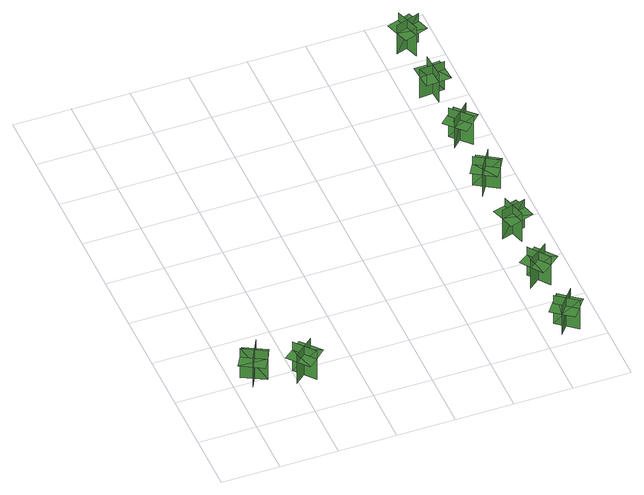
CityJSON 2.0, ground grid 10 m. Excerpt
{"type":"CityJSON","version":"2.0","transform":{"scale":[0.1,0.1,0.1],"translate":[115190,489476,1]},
"CityObjects":{
"tree1":{"type":"SolitaryVegetationObject","geometry":[{"type":"MultiSurface","lod":"1","boundaries":[[[0,1,2]],[[0,2,3]],[[4,5,6]],[[4,6,7]],[[8,9,10]],[[8,10,11]],[[8,11,12]],[[8,12,13]]]}]},
"tree2":{"type":"SolitaryVegetationObject","geometry":[{"type":"MultiSurface","lod":"1","boundaries":[[[14,15,16]],[[14,16,17]],[[18,19,20]],[[18,20,21]],[[22,23,24]],[[22,24,25]],[[22,25,26]],[[22,26,27]]]}]},
"tree3":{"type":"SolitaryVegetationObject","geometry":[{"type":"MultiSurface","lod":"1","boundaries":[[[28,29,30]],[[28,30,31]],[[32,33,34]],[[32,34,35]],[[36,37,38]],[[36,38,39]],[[36,39,40]],[[36,40,41]]]}]},
"tree4":{"type":"SolitaryVegetationObject","geometry":[{"type":"MultiSurface","lod":"1","boundaries":[[[42,43,44]],[[42,44,45]],[[46,47,48]],[[46,48,49]],[[50,51,52]],[[50,52,53]],[[50,53,54]],[[50,54,55]]]}]},
"tree5":{"type":"SolitaryVegetationObject","geometry":[{"type":"MultiSurface","lod":"1","boundaries":[[[56,57,58]],[[56,58,59]],[[60,61,62]],[[60,62,63]],[[64,65,66]],[[64,66,67]],[[64,67,68]],[[64,68,69]]]}]},
"tree6":{"type":"SolitaryVegetationObject","geometry":[{"type":"MultiSurface","lod":"1","boundaries":[[[70,71,72]],[[70,72,73]],[[74,75,76]],[[74,76,77]],[[78,79,80]],[[78,80,81]],[[78,81,82]],[[78,82,83]]]}]},
"tree7":{"type":"SolitaryVegetationObject","geometry":[{"type":"MultiSurface","lod":"1","boundaries":[[[84,85,86]],[[84,86,87]],[[88,89,90]],[[88,90,91]],[[92,93,94]],[[92,94,95]],[[92,95,96]],[[92,96,97]]]}]},
"tree8":{"type":"SolitaryVegetationObject","geometry":[{"type":"MultiSurface","lod":"1","boundaries":[[[98,99,100]],[[98,100,101]],[[102,103,104]],[[102,104,105]],[[106,107,108]],[[106,108,109]],[[106,109,110]],[[106,110,111]]]}]},
"tree9":{"type":"SolitaryVegetationObject","geometry":[{"type":"MultiSurface","lod":"1","boundaries":[[[112,113,114]],[[112,114,115]],[[116,117,118]],[[116,118,119]],[[120,121,122]],[[120,122,123]],[[120,123,124]],[[120,124,125]]]}]}
},
"vertices":[
[29,89,1],[49,128,1],[49,128,63],[29,89,63],[57,97,1],[18,118,1],[18,118,63],[57,97,63],[57,97,45],[67,117,45],[28,138,45],[18,118,45],[7,99,45],[46,78,45],
[130,97,3],[96,69,3],[96,69,65],[130,97,65],[100,100,3],[129,66,3],[129,66,65],[100,100,65],[100,100,48],[83,86,48],[112,52,48],[129,66,48],[146,81,48],[117,114,48],
[526,50,3],[561,23,3],[561,23,64],[526,50,64],[529,21,3],[557,55,3],[557,55,64],[529,21,64],[529,21,47],[547,7,47],[574,42,47],[557,55,47],[539,69,47],[512,34,47],
[558,167,3],[523,140,3],[523,140,64],[558,167,64],[529,171,3],[556,135,3],[556,135,64],[529,171,64],[529,171,47],[511,158,47],[538,122,47],[556,135,47],[573,149,47],[547,184,47],
[538,289,3],[550,247,3],[550,247,64],[538,289,64],[524,264,3],[566,276,3],[566,276,64],[524,264,64],[524,264,47],[530,242,47],[572,255,47],[566,276,47],[560,297,47],[517,285,47],
[555,405,3],[531,368,3],[531,368,65],[555,405,65],[526,399,3],[564,375,3],[564,375,65],[526,399,65],[526,399,48],[514,380,48],[552,356,48],[564,375,48],[575,394,48],[538,417,48],
[532,519,3],[562,487,3],[562,487,64],[532,519,64],[531,490,3],[563,520,3],[563,520,64],[531,490,64],[531,490,47],[546,474,47],[578,505,47],[563,520,47],[548,536,47],[516,506,47],
[566,622,4],[522,619,4],[522,619,65],[566,622,65],[544,642,4],[547,598,4],[547,598,65],[544,642,65],[544,642,48],[522,641,48],[525,596,48],[547,598,48],[569,599,48],[566,643,48],
[541,756,1],[555,714,1],[555,714,63],[541,756,63],[528,730,1],[570,744,1],[570,744,63],[528,730,63],[528,730,46],[535,709,46],[577,723,46],[570,744,46],[562,765,46],[521,751,46]
]}
